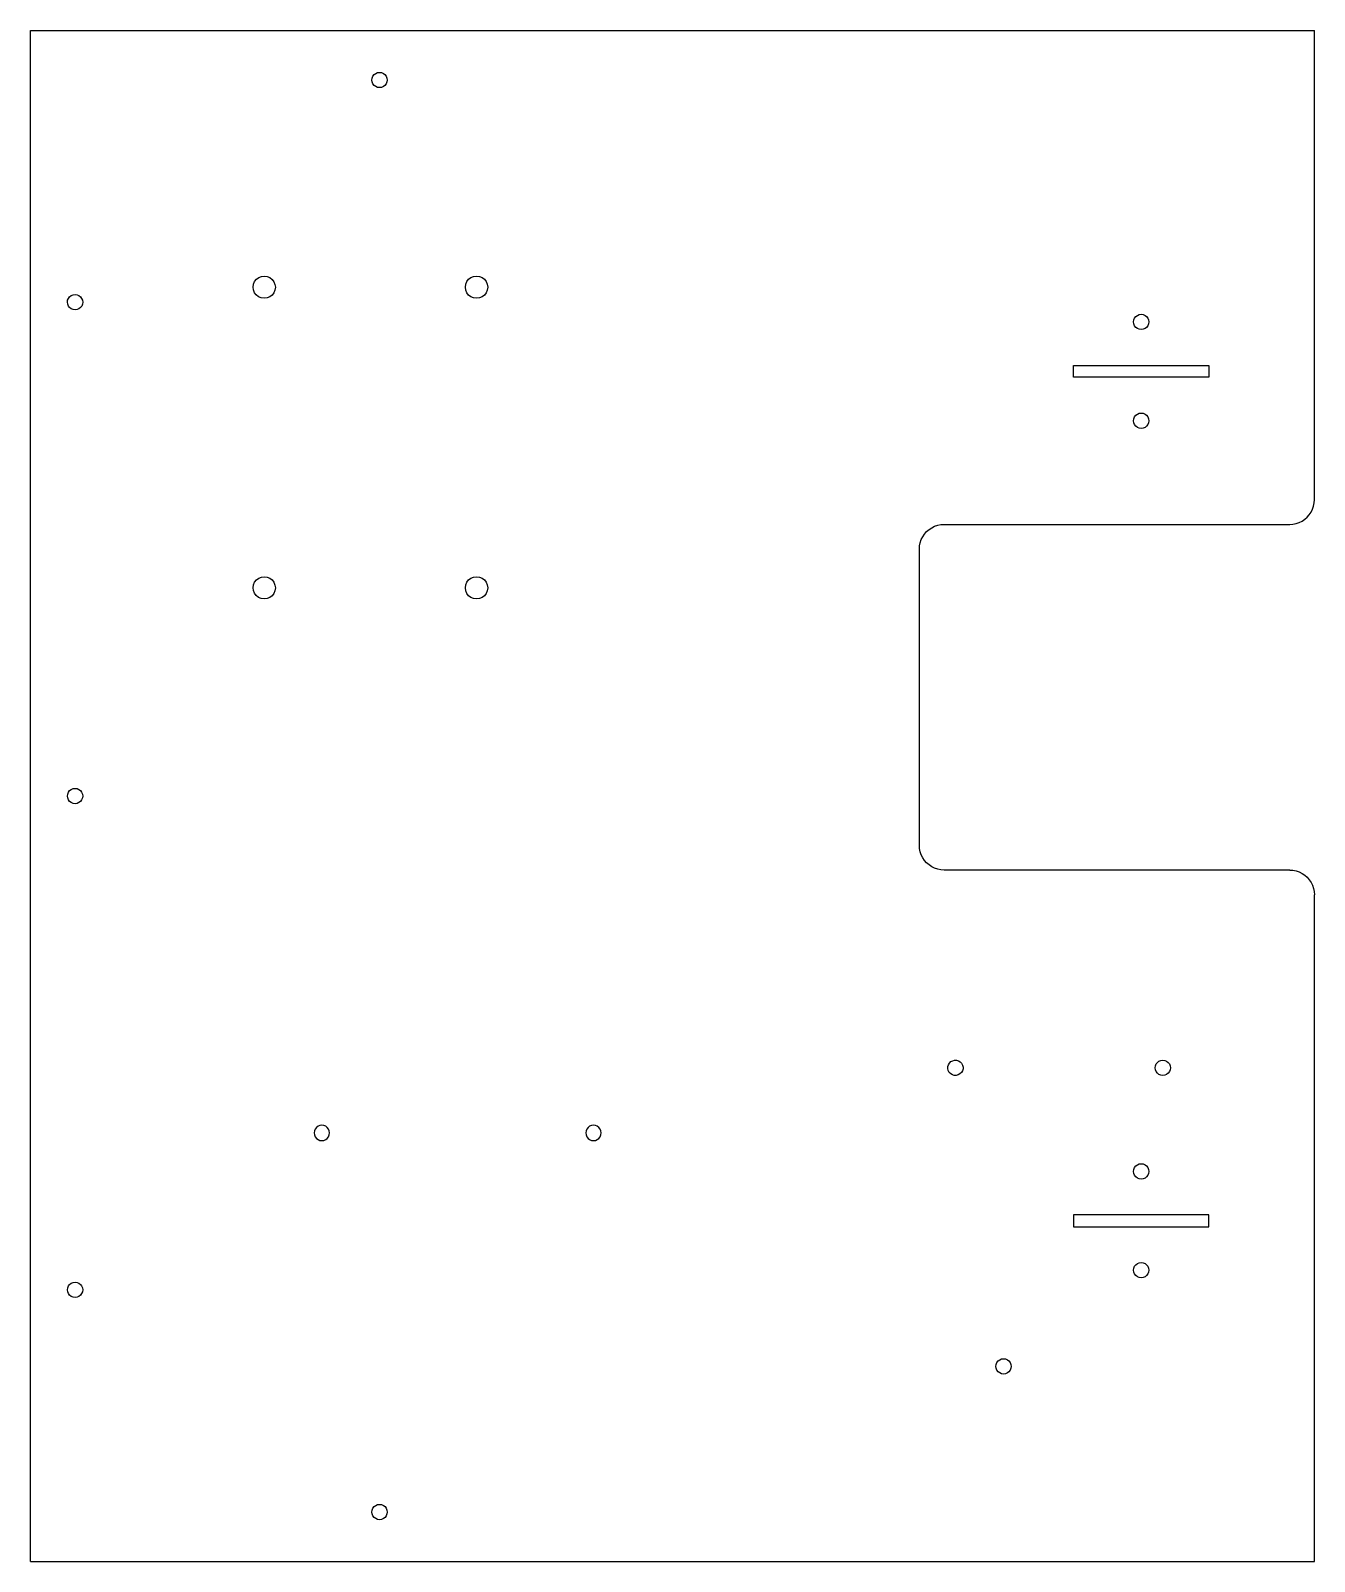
# Model space of a CAD drawing. Extents: x -155 to 105, y -156 to 154.
import ezdxf

# ---------------------------------------------------------------- set-up
doc = ezdxf.new("R2010")
doc.units = 0
doc.header["$MEASUREMENT"] = 0
doc.layers.get('0').update_dxf_attribs({"linetype": 'CONTINUOUS'})

msp = doc.modelspace()

# ---------------------------------------------------------------- linework, layer by layer
for p, q in [((-155.17, -155.91), (-155.17, 154.09)), ((-155.17, 154.09), (104.83, 154.09)), ((104.83, 59.09), (104.83, 154.09)), ((-86.04, 144.09), (-85.99, 144.49)), ((-85.99, 143.69), (-86.04, 144.09)), ((-85.99, 144.49), (-85.83, 144.87)), ((-85.83, 143.32), (-85.99, 143.69)), ((-85.83, 144.87), (-85.59, 145.19)), ((-85.59, 143), (-85.83, 143.32)), ((-85.59, 145.19), (-85.27, 145.43)), ((-85.27, 142.75), (-85.59, 143)), ((-85.27, 145.43), (-84.89, 145.59)), ((-84.89, 142.6), (-85.27, 142.75)), ((-84.89, 145.59), (-84.49, 145.64)), ((-84.49, 145.64), (-84.09, 145.59)), ((-84.09, 145.59), (-83.72, 145.43)), ((-83.72, 142.75), (-84.09, 142.6)), ((-83.72, 145.43), (-83.4, 145.19)), ((-83.4, 143), (-83.72, 142.75)), ((-83.4, 145.19), (-83.15, 144.87)), ((-83.15, 143.32), (-83.4, 143)), ((-83.15, 144.87), (-82.99, 144.49)), ((-82.99, 143.69), (-83.15, 143.32)), ((-82.99, 144.49), (-82.94, 144.09)), ((-82.94, 144.09), (-82.99, 143.69)), ((-84.49, 142.54), (-84.89, 142.6)), ((-84.09, 142.6), (-84.49, 142.54)), ((-110.1, 102.15), (-110.02, 102.73)), ((-110.02, 102.73), (-109.8, 103.27)), ((-109.8, 103.27), (-109.43, 103.74)), ((-109.43, 103.74), (-108.97, 104.09)), ((-108.97, 104.09), (-108.42, 104.31)), ((-108.42, 104.31), (-107.84, 104.39)), ((-107.84, 104.39), (-107.26, 104.31)), ((-107.26, 104.31), (-106.72, 104.08)), ((-106.72, 104.08), (-106.25, 103.72)), ((-106.25, 103.72), (-105.9, 103.25)), ((-105.9, 103.25), (-105.68, 102.7)), ((-105.68, 102.7), (-105.6, 102.12)), ((-67.1, 102.14), (-67.03, 102.72)), ((-67.03, 102.72), (-66.8, 103.26)), ((-66.8, 103.26), (-66.45, 103.73)), ((-66.45, 103.73), (-65.98, 104.08)), ((-65.98, 104.08), (-65.44, 104.31)), ((-65.44, 104.31), (-64.85, 104.39)), ((-64.85, 104.39), (-64.27, 104.31)), ((-64.27, 104.31), (-63.73, 104.08)), ((-63.73, 104.08), (-63.26, 103.73)), ((-63.26, 103.73), (-62.91, 103.26)), ((-62.91, 103.26), (-62.68, 102.72)), ((-62.68, 102.72), (-62.6, 102.14)), ((-147.72, 99.09), (-147.67, 99.49)), ((-147.67, 99.49), (-147.51, 99.87)), ((-147.51, 99.87), (-147.26, 100.19)), ((-147.26, 100.19), (-146.94, 100.43)), ((-146.94, 100.43), (-146.57, 100.59)), ((-146.57, 100.59), (-146.17, 100.64)), ((-146.17, 100.64), (-145.77, 100.59)), ((-145.77, 100.59), (-145.39, 100.44)), ((-145.39, 100.44), (-145.07, 100.19)), ((-145.07, 100.19), (-144.83, 99.87)), ((-144.83, 99.87), (-144.67, 99.49)), ((-144.67, 99.49), (-144.62, 99.09)), ((-110.03, 101.57), (-110.1, 102.15)), ((-109.81, 101.02), (-110.03, 101.57)), ((-109.46, 100.56), (-109.81, 101.02)), ((-108.99, 100.2), (-109.46, 100.56)), ((-108.45, 99.97), (-108.99, 100.2)), ((-107.87, 99.89), (-108.45, 99.97)), ((-107.29, 99.96), (-107.87, 99.89)), ((-106.74, 100.18), (-107.29, 99.96)), ((-106.27, 100.53), (-106.74, 100.18)), ((-105.91, 101), (-106.27, 100.53)), ((-105.69, 101.54), (-105.91, 101)), ((-105.6, 102.12), (-105.69, 101.54)), ((-67.03, 101.55), (-67.1, 102.14)), ((-66.8, 101.01), (-67.03, 101.55)), ((-66.45, 100.54), (-66.8, 101.01)), ((-65.98, 100.19), (-66.45, 100.54)), ((-65.44, 99.96), (-65.98, 100.19)), ((-64.85, 99.89), (-65.44, 99.96)), ((-64.27, 99.96), (-64.85, 99.89)), ((-63.73, 100.19), (-64.27, 99.96)), ((-63.26, 100.54), (-63.73, 100.19)), ((-62.91, 101.01), (-63.26, 100.54)), ((-62.68, 101.55), (-62.91, 101.01)), ((-62.6, 102.14), (-62.68, 101.55)), ((-147.66, 98.69), (-147.72, 99.09)), ((-147.51, 98.32), (-147.66, 98.69)), ((-147.26, 98), (-147.51, 98.32)), ((-146.94, 97.75), (-147.26, 98)), ((-146.57, 97.6), (-146.94, 97.75)), ((-146.17, 97.54), (-146.57, 97.6)), ((-145.77, 97.6), (-146.17, 97.54)), ((-145.39, 97.75), (-145.77, 97.6)), ((-145.07, 98), (-145.39, 97.75)), ((-144.82, 98.32), (-145.07, 98)), ((-144.67, 98.69), (-144.82, 98.32)), ((-144.62, 99.09), (-144.67, 98.69)), ((68.42, 95.87), (68.66, 96.19)), ((68.66, 96.19), (68.98, 96.43)), ((68.98, 96.43), (69.36, 96.59)), ((69.36, 96.59), (69.76, 96.64)), ((69.76, 96.64), (70.16, 96.59)), ((70.16, 96.59), (70.53, 96.43)), ((70.53, 96.43), (70.86, 96.19)), ((70.86, 96.19), (71.1, 95.87)), ((68.21, 95.09), (68.26, 95.49)), ((68.26, 94.69), (68.21, 95.09)), ((68.26, 95.49), (68.42, 95.87)), ((68.42, 94.32), (68.26, 94.69)), ((68.66, 94), (68.42, 94.32)), ((68.98, 93.75), (68.66, 94)), ((69.36, 93.6), (68.98, 93.75)), ((69.76, 93.54), (69.36, 93.6)), ((70.16, 93.6), (69.76, 93.54)), ((70.53, 93.75), (70.16, 93.6)), ((70.86, 94), (70.53, 93.75)), ((71.1, 94.32), (70.86, 94)), ((71.1, 95.87), (71.26, 95.49)), ((71.26, 94.69), (71.1, 94.32)), ((71.26, 95.49), (71.31, 95.09)), ((71.31, 95.09), (71.26, 94.69)), ((56.06, 86.29), (83.46, 86.29)), ((56.06, 83.89), (56.06, 86.29)), ((83.46, 83.89), (56.06, 83.89)), ((83.46, 86.29), (83.46, 83.89)), ((68.21, 75.09), (68.26, 75.49)), ((68.26, 74.69), (68.21, 75.09)), ((68.26, 75.49), (68.42, 75.87)), ((68.42, 74.32), (68.26, 74.69)), ((68.42, 75.87), (68.66, 76.19)), ((68.66, 76.19), (68.98, 76.43)), ((68.98, 76.43), (69.36, 76.59)), ((69.36, 76.59), (69.76, 76.64)), ((69.76, 76.64), (70.16, 76.59)), ((70.16, 76.59), (70.53, 76.43)), ((70.53, 76.43), (70.86, 76.19)), ((70.86, 76.19), (71.1, 75.87)), ((71.1, 75.87), (71.26, 75.49)), ((71.26, 74.69), (71.1, 74.32)), ((71.26, 75.49), (71.31, 75.09)), ((71.31, 75.09), (71.26, 74.69)), ((68.66, 74), (68.42, 74.32)), ((68.98, 73.75), (68.66, 74)), ((69.36, 73.6), (68.98, 73.75)), ((69.76, 73.54), (69.36, 73.6)), ((70.16, 73.6), (69.76, 73.54)), ((70.53, 73.75), (70.16, 73.6)), ((70.86, 74), (70.53, 73.75)), ((71.1, 74.32), (70.86, 74)), ((104.79, 58.44), (104.83, 59.09)), ((103.37, 55.56), (103.8, 56.05)), ((103.8, 56.05), (104.16, 56.59)), ((104.16, 56.59), (104.45, 57.18)), ((104.45, 57.18), (104.66, 57.8)), ((104.66, 57.8), (104.79, 58.44)), ((26.3, 52.63), (26.79, 53.06)), ((26.79, 53.06), (27.33, 53.42)), ((27.33, 53.42), (27.92, 53.71)), ((27.92, 53.71), (28.54, 53.92)), ((28.54, 53.92), (29.18, 54.05)), ((29.18, 54.05), (29.83, 54.09)), ((29.83, 54.09), (99.83, 54.09)), ((99.83, 54.09), (100.48, 54.14)), ((100.48, 54.14), (101.13, 54.26)), ((101.13, 54.26), (101.75, 54.47)), ((101.75, 54.47), (102.33, 54.76)), ((102.33, 54.76), (102.88, 55.13)), ((102.88, 55.13), (103.37, 55.56)), ((24.83, 49.09), (24.87, 49.75)), ((24.87, 49.75), (25, 50.39)), ((25, 50.39), (25.21, 51.01)), ((25.21, 51.01), (25.5, 51.59)), ((25.5, 51.59), (25.87, 52.14)), ((25.87, 52.14), (26.3, 52.63)), ((24.83, -10.91), (24.83, 49.09)), ((-108.97, 43.21), (-108.42, 43.43)), ((-108.42, 43.43), (-107.84, 43.51)), ((-107.84, 43.51), (-107.26, 43.42)), ((-107.26, 43.42), (-106.72, 43.2)), ((-65.98, 43.2), (-65.44, 43.43)), ((-65.44, 43.43), (-64.85, 43.51)), ((-64.85, 43.51), (-64.27, 43.43)), ((-64.27, 43.43), (-63.73, 43.2)), ((-110.1, 41.27), (-110.02, 41.85)), ((-110.03, 40.69), (-110.1, 41.27)), ((-109.81, 40.14), (-110.03, 40.69)), ((-110.02, 41.85), (-109.8, 42.39)), ((-109.8, 42.39), (-109.43, 42.86)), ((-109.43, 42.86), (-108.97, 43.21)), ((-106.72, 43.2), (-106.25, 42.84)), ((-106.25, 42.84), (-105.9, 42.37)), ((-105.69, 40.66), (-105.91, 40.12)), ((-105.9, 42.37), (-105.68, 41.82)), ((-105.6, 41.24), (-105.69, 40.66)), ((-105.68, 41.82), (-105.6, 41.24)), ((-67.1, 41.26), (-67.03, 41.84)), ((-67.03, 40.67), (-67.1, 41.26)), ((-67.03, 41.84), (-66.8, 42.38)), ((-66.8, 40.13), (-67.03, 40.67)), ((-66.8, 42.38), (-66.45, 42.85)), ((-66.45, 42.85), (-65.98, 43.2)), ((-63.73, 43.2), (-63.26, 42.85)), ((-63.26, 42.85), (-62.91, 42.38)), ((-62.91, 42.38), (-62.68, 41.84)), ((-62.68, 40.67), (-62.91, 40.13)), ((-62.68, 41.84), (-62.6, 41.26)), ((-62.6, 41.26), (-62.68, 40.67)), ((-109.46, 39.68), (-109.81, 40.14)), ((-108.99, 39.31), (-109.46, 39.68)), ((-108.45, 39.09), (-108.99, 39.31)), ((-107.87, 39.01), (-108.45, 39.09)), ((-107.29, 39.08), (-107.87, 39.01)), ((-106.74, 39.3), (-107.29, 39.08)), ((-106.27, 39.65), (-106.74, 39.3)), ((-105.91, 40.12), (-106.27, 39.65)), ((-66.45, 39.66), (-66.8, 40.13)), ((-65.98, 39.31), (-66.45, 39.66)), ((-65.44, 39.08), (-65.98, 39.31)), ((-64.85, 39.01), (-65.44, 39.08)), ((-64.27, 39.08), (-64.85, 39.01)), ((-63.73, 39.31), (-64.27, 39.08)), ((-63.26, 39.66), (-63.73, 39.31)), ((-62.91, 40.13), (-63.26, 39.66)), ((-147.51, -0.13), (-147.26, 0.19)), ((-147.26, 0.19), (-146.94, 0.43)), ((-146.94, 0.43), (-146.57, 0.59)), ((-146.57, 0.59), (-146.17, 0.64)), ((-146.17, 0.64), (-145.77, 0.59)), ((-145.77, 0.59), (-145.39, 0.43)), ((-145.39, 0.43), (-145.07, 0.19)), ((-145.07, 0.19), (-144.83, -0.13)), ((-147.72, -0.91), (-147.66, -0.51)), ((-147.66, -1.31), (-147.72, -0.91)), ((-147.66, -0.51), (-147.51, -0.13)), ((-147.51, -1.68), (-147.66, -1.31)), ((-147.26, -2), (-147.51, -1.68)), ((-146.94, -2.25), (-147.26, -2)), ((-146.57, -2.4), (-146.94, -2.25)), ((-146.17, -2.46), (-146.57, -2.4)), ((-145.77, -2.4), (-146.17, -2.46)), ((-145.39, -2.25), (-145.77, -2.4)), ((-145.07, -2), (-145.39, -2.25)), ((-144.83, -1.68), (-145.07, -2)), ((-144.83, -0.13), (-144.67, -0.51)), ((-144.67, -1.31), (-144.83, -1.68)), ((-144.67, -0.51), (-144.62, -0.91)), ((-144.62, -0.91), (-144.67, -1.31)), ((24.87, -11.56), (24.83, -10.91)), ((25, -12.2), (24.87, -11.56)), ((25.21, -12.82), (25, -12.2)), ((25.5, -13.41), (25.21, -12.82)), ((25.87, -13.95), (25.5, -13.41)), ((26.3, -14.44), (25.87, -13.95)), ((26.79, -14.87), (26.3, -14.44)), ((27.33, -15.24), (26.79, -14.87)), ((27.92, -15.53), (27.33, -15.24)), ((28.54, -15.74), (27.92, -15.53)), ((29.18, -15.86), (28.54, -15.74)), ((29.83, -15.91), (29.18, -15.86)), ((99.83, -15.91), (29.83, -15.91)), ((99.83, -15.91), (100.48, -15.95)), ((100.48, -15.95), (101.13, -16.08)), ((101.13, -16.08), (101.75, -16.29)), ((101.75, -16.29), (102.33, -16.58)), ((102.33, -16.58), (102.88, -16.94)), ((102.88, -16.94), (103.37, -17.37)), ((103.37, -17.37), (103.8, -17.86)), ((103.8, -17.86), (104.16, -18.41)), ((104.16, -18.41), (104.45, -18.99)), ((104.45, -18.99), (104.66, -19.61)), ((104.66, -19.61), (104.79, -20.25)), ((104.79, -20.25), (104.83, -20.91)), ((104.83, -155.91), (104.83, -20.91)), ((30.6, -56.12), (30.61, -55.71)), ((30.61, -55.71), (30.72, -55.33)), ((30.72, -55.33), (30.93, -54.98)), ((30.93, -54.98), (31.22, -54.7)), ((31.22, -54.7), (31.58, -54.51)), ((31.58, -54.51), (31.97, -54.41)), ((31.97, -54.41), (32.38, -54.42)), ((32.38, -54.42), (32.76, -54.53)), ((32.76, -54.53), (33.11, -54.74)), ((33.11, -54.74), (33.39, -55.04)), ((33.39, -55.04), (33.58, -55.39)), ((33.58, -55.39), (33.68, -55.79)), ((33.68, -55.79), (33.67, -56.19)), ((72.59, -55.95), (72.64, -55.55)), ((72.64, -55.55), (72.8, -55.18)), ((72.8, -55.18), (73.04, -54.86)), ((73.04, -54.86), (73.36, -54.61)), ((73.36, -54.61), (73.74, -54.45)), ((73.74, -54.45), (74.14, -54.4)), ((74.14, -54.4), (74.54, -54.45)), ((74.54, -54.45), (74.91, -54.61)), ((74.91, -54.61), (75.23, -54.86)), ((75.23, -54.86), (75.48, -55.18)), ((75.48, -55.18), (75.63, -55.55)), ((75.63, -55.55), (75.69, -55.95)), ((30.69, -56.51), (30.6, -56.12)), ((30.89, -56.87), (30.69, -56.51)), ((31.17, -57.16), (30.89, -56.87)), ((31.51, -57.37), (31.17, -57.16)), ((31.9, -57.48), (31.51, -57.37)), ((32.3, -57.49), (31.9, -57.48)), ((32.7, -57.4), (32.3, -57.49)), ((33.05, -57.2), (32.7, -57.4)), ((33.35, -56.92), (33.05, -57.2)), ((33.56, -56.58), (33.35, -56.92)), ((33.67, -56.19), (33.56, -56.58)), ((72.64, -56.35), (72.59, -55.95)), ((72.8, -56.73), (72.64, -56.35)), ((73.04, -57.05), (72.8, -56.73)), ((73.36, -57.29), (73.04, -57.05)), ((73.74, -57.45), (73.36, -57.29)), ((74.14, -57.5), (73.74, -57.45)), ((74.54, -57.45), (74.14, -57.5)), ((74.91, -57.29), (74.54, -57.45)), ((75.23, -57.05), (74.91, -57.29)), ((75.48, -56.73), (75.23, -57.05)), ((75.63, -56.35), (75.48, -56.73)), ((75.69, -55.95), (75.63, -56.35)), ((-97.27, -68.05), (-97.52, -68.37)), ((-96.95, -67.8), (-97.27, -68.05)), ((-96.57, -67.65), (-96.95, -67.8)), ((-96.17, -67.59), (-96.57, -67.65)), ((-95.77, -67.65), (-96.17, -67.59)), ((-95.4, -67.8), (-95.77, -67.65)), ((-95.08, -68.05), (-95.4, -67.8)), ((-94.83, -68.37), (-95.08, -68.05)), ((-42.27, -68.05), (-42.52, -68.37)), ((-41.95, -67.8), (-42.27, -68.05)), ((-41.57, -67.65), (-41.95, -67.8)), ((-41.17, -67.59), (-41.57, -67.65)), ((-40.77, -67.65), (-41.17, -67.59)), ((-40.4, -67.8), (-40.77, -67.65)), ((-40.08, -68.05), (-40.4, -67.8)), ((-39.83, -68.37), (-40.08, -68.05)), ((-97.67, -68.74), (-97.72, -69.14)), ((-97.72, -69.14), (-97.67, -69.54)), ((-97.52, -68.37), (-97.67, -68.74)), ((-97.67, -69.54), (-97.52, -69.92)), ((-97.52, -69.92), (-97.27, -70.24)), ((-97.27, -70.24), (-96.95, -70.48)), ((-96.95, -70.48), (-96.57, -70.64)), ((-96.57, -70.64), (-96.17, -70.69)), ((-96.17, -70.69), (-95.77, -70.64)), ((-95.77, -70.64), (-95.4, -70.48)), ((-95.4, -70.48), (-95.08, -70.24)), ((-95.08, -70.24), (-94.83, -69.92)), ((-94.68, -68.74), (-94.83, -68.37)), ((-94.83, -69.92), (-94.68, -69.54)), ((-94.62, -69.14), (-94.68, -68.74)), ((-94.68, -69.54), (-94.62, -69.14)), ((-42.67, -68.74), (-42.72, -69.14)), ((-42.72, -69.14), (-42.67, -69.54)), ((-42.52, -68.37), (-42.67, -68.74)), ((-42.67, -69.54), (-42.52, -69.92)), ((-42.52, -69.92), (-42.27, -70.24)), ((-42.27, -70.24), (-41.95, -70.48)), ((-41.95, -70.48), (-41.57, -70.64)), ((-41.57, -70.64), (-41.17, -70.69)), ((-41.17, -70.69), (-40.77, -70.64)), ((-40.77, -70.64), (-40.4, -70.48)), ((-40.4, -70.48), (-40.08, -70.24)), ((-40.08, -70.24), (-39.83, -69.92)), ((-39.68, -68.74), (-39.83, -68.37)), ((-39.83, -69.92), (-39.68, -69.54)), ((-39.62, -69.14), (-39.68, -68.74)), ((-39.68, -69.54), (-39.62, -69.14)), ((68.21, -76.93), (68.26, -76.53)), ((68.26, -77.33), (68.21, -76.93)), ((68.26, -76.53), (68.42, -76.15)), ((68.42, -77.7), (68.26, -77.33)), ((68.42, -76.15), (68.66, -75.83)), ((68.66, -75.83), (68.98, -75.59)), ((68.98, -75.59), (69.36, -75.43)), ((69.36, -75.43), (69.76, -75.38)), ((69.76, -75.38), (70.16, -75.43)), ((70.16, -75.43), (70.53, -75.59)), ((70.53, -75.59), (70.86, -75.83)), ((70.86, -75.83), (71.1, -76.15)), ((71.1, -76.15), (71.26, -76.53)), ((71.26, -77.33), (71.1, -77.7)), ((71.26, -76.53), (71.31, -76.93)), ((71.31, -76.93), (71.26, -77.33)), ((68.66, -78.03), (68.42, -77.7)), ((68.98, -78.27), (68.66, -78.03)), ((69.36, -78.43), (68.98, -78.27)), ((69.76, -78.48), (69.36, -78.43)), ((70.16, -78.43), (69.76, -78.48)), ((70.53, -78.27), (70.16, -78.43)), ((70.86, -78.03), (70.53, -78.27)), ((71.1, -77.7), (70.86, -78.03)), ((83.46, -85.73), (56.06, -85.73)), ((56.06, -85.73), (56.06, -88.13)), ((83.46, -88.13), (83.46, -85.73)), ((56.06, -88.13), (83.46, -88.13)), ((68.42, -96.15), (68.66, -95.83)), ((68.66, -95.83), (68.98, -95.59)), ((68.98, -95.59), (69.36, -95.43)), ((69.36, -95.43), (69.76, -95.38)), ((69.76, -95.38), (70.16, -95.43)), ((70.16, -95.43), (70.53, -95.59)), ((70.53, -95.59), (70.86, -95.83)), ((70.86, -95.83), (71.1, -96.15)), ((68.21, -96.93), (68.26, -96.53)), ((68.26, -97.33), (68.21, -96.93)), ((68.26, -96.53), (68.42, -96.15)), ((68.42, -97.7), (68.26, -97.33)), ((68.66, -98.03), (68.42, -97.7)), ((68.98, -98.27), (68.66, -98.03)), ((69.36, -98.43), (68.98, -98.27)), ((69.76, -98.48), (69.36, -98.43)), ((70.16, -98.43), (69.76, -98.48)), ((70.53, -98.27), (70.16, -98.43)), ((70.86, -98.03), (70.53, -98.27)), ((71.1, -97.7), (70.86, -98.03)), ((71.1, -96.15), (71.26, -96.53)), ((71.26, -97.33), (71.1, -97.7)), ((71.26, -96.53), (71.31, -96.93)), ((71.31, -96.93), (71.26, -97.33)), ((-147.72, -100.91), (-147.66, -100.51)), ((-147.66, -101.31), (-147.72, -100.91)), ((-147.66, -100.51), (-147.51, -100.13)), ((-147.51, -101.68), (-147.66, -101.31)), ((-147.51, -100.13), (-147.26, -99.81)), ((-147.26, -102), (-147.51, -101.68)), ((-147.26, -99.81), (-146.94, -99.57)), ((-146.94, -102.25), (-147.26, -102)), ((-146.94, -99.57), (-146.57, -99.41)), ((-146.57, -102.4), (-146.94, -102.25)), ((-146.57, -99.41), (-146.17, -99.36)), ((-146.17, -99.36), (-145.77, -99.41)), ((-145.77, -99.41), (-145.39, -99.57)), ((-145.39, -102.25), (-145.77, -102.4)), ((-145.39, -99.57), (-145.07, -99.81)), ((-145.07, -102), (-145.39, -102.25)), ((-145.07, -99.81), (-144.83, -100.13)), ((-144.83, -101.68), (-145.07, -102)), ((-144.83, -100.13), (-144.67, -100.51)), ((-144.67, -101.31), (-144.83, -101.68)), ((-144.67, -100.51), (-144.62, -100.91)), ((-144.62, -100.91), (-144.67, -101.31)), ((-146.17, -102.46), (-146.57, -102.4)), ((-145.77, -102.4), (-146.17, -102.46)), ((40.33, -116.41), (40.38, -116.01)), ((40.38, -116.81), (40.33, -116.41)), ((40.38, -116.01), (40.53, -115.63)), ((40.53, -117.18), (40.38, -116.81)), ((40.53, -115.63), (40.78, -115.31)), ((40.78, -117.51), (40.53, -117.18)), ((40.78, -115.31), (41.1, -115.07)), ((41.1, -117.75), (40.78, -117.51)), ((41.1, -115.07), (41.48, -114.91)), ((41.48, -117.91), (41.1, -117.75)), ((41.48, -114.91), (41.88, -114.86)), ((41.88, -114.86), (42.28, -114.91)), ((42.28, -114.91), (42.65, -115.07)), ((42.65, -117.75), (42.28, -117.91)), ((42.65, -115.07), (42.97, -115.31)), ((42.97, -117.51), (42.65, -117.75)), ((42.97, -115.31), (43.22, -115.63)), ((43.22, -117.18), (42.97, -117.51)), ((43.22, -115.63), (43.37, -116.01)), ((43.37, -116.81), (43.22, -117.18)), ((43.37, -116.01), (43.43, -116.41)), ((43.43, -116.41), (43.37, -116.81)), ((41.88, -117.96), (41.48, -117.91)), ((42.28, -117.91), (41.88, -117.96)), ((-86.04, -145.91), (-85.99, -145.51)), ((-85.99, -145.51), (-85.83, -145.13)), ((-85.83, -145.13), (-85.59, -144.81)), ((-85.59, -144.81), (-85.26, -144.57)), ((-85.26, -144.57), (-84.89, -144.41)), ((-84.89, -144.41), (-84.49, -144.36)), ((-84.49, -144.36), (-84.09, -144.41)), ((-84.09, -144.41), (-83.71, -144.57)), ((-83.71, -144.57), (-83.39, -144.81)), ((-83.39, -144.81), (-83.15, -145.13)), ((-83.15, -145.13), (-82.99, -145.51)), ((-82.99, -145.51), (-82.94, -145.91)), ((-85.99, -146.31), (-86.04, -145.91)), ((-85.83, -146.68), (-85.99, -146.31)), ((-85.59, -147), (-85.83, -146.68)), ((-85.26, -147.25), (-85.59, -147)), ((-84.89, -147.4), (-85.26, -147.25)), ((-84.49, -147.46), (-84.89, -147.4)), ((-84.09, -147.4), (-84.49, -147.46)), ((-83.71, -147.25), (-84.09, -147.4)), ((-83.39, -147), (-83.71, -147.25)), ((-83.15, -146.68), (-83.39, -147)), ((-82.99, -146.31), (-83.15, -146.68)), ((-82.94, -145.91), (-82.99, -146.31)), ((-155.17, -155.91), (104.83, -155.91))]:
    msp.add_line(p, q)

doc.saveas('drawing.dxf')
